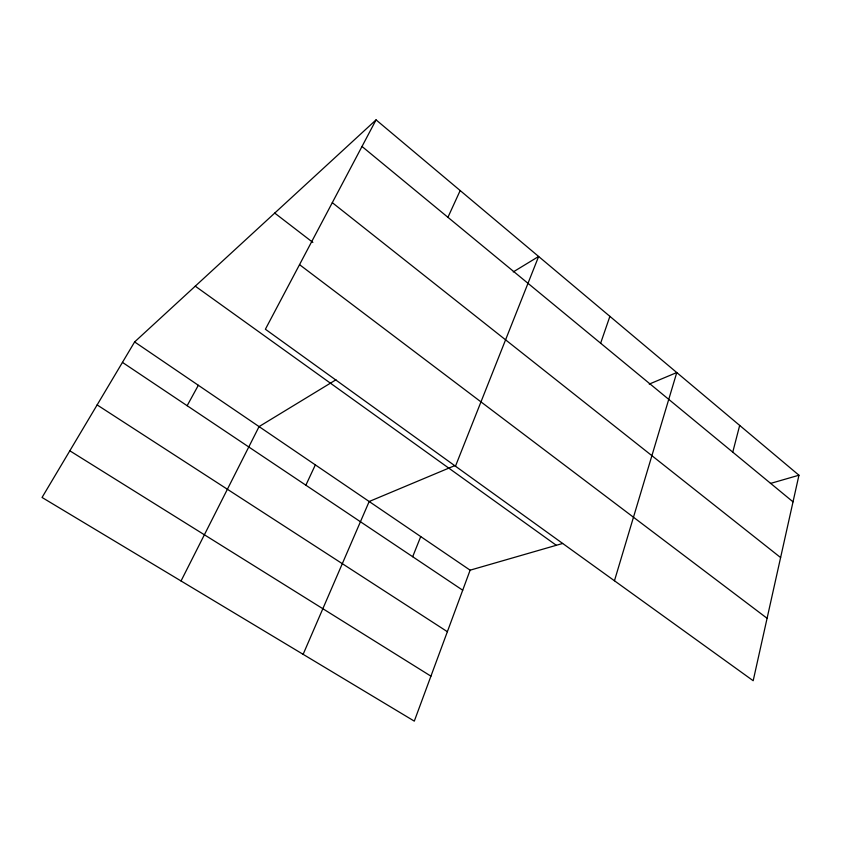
<?xml version="1.0" encoding="UTF-8"?>
<svg xmlns="http://www.w3.org/2000/svg" width="841" height="841" viewBox="0 0 841 841"><rect width="100%" height="100%" fill="white"/><g stroke="black" fill="none" stroke-linecap="round" stroke-linejoin="round"><path stroke-width="1.26" d="M798.95 475.218L753.179 680.726L265.388 329.241L376.064 119.874L798.95 475.218L770.419 483.459M732.763 452.153L739.681 425.42M614.456 580.774L676.774 372.552L649.241 384.095M600.632 343.212L609.893 316.353M562.608 543.475L470.119 570.177L414.298 721.126L42.05 497.462L134.623 341.94L376.064 119.874M455.465 466.208L538.629 256.484L513.241 271.927M412.679 556.71L420.731 536.579M303.128 654.33L369.178 501.509L454.802 465.62M447.927 217.314L460.174 190.56M305.861 485.194L315.343 464.884M181.036 580.973L259.07 426.597L335.99 379.785M187.144 405.709L198.339 385.283M69.824 450.797L430.928 676.164M97.136 404.92L447.37 631.696M122.45 362.387L462.708 590.214M134.623 341.94L470.119 570.177M195.259 286.161L556.311 545.294M299.533 264.652L767.087 618.293M274.723 213.078L312.863 242.418M332.3 202.66L780.616 557.572M362.008 146.471L793.021 501.835"/></g></svg>
